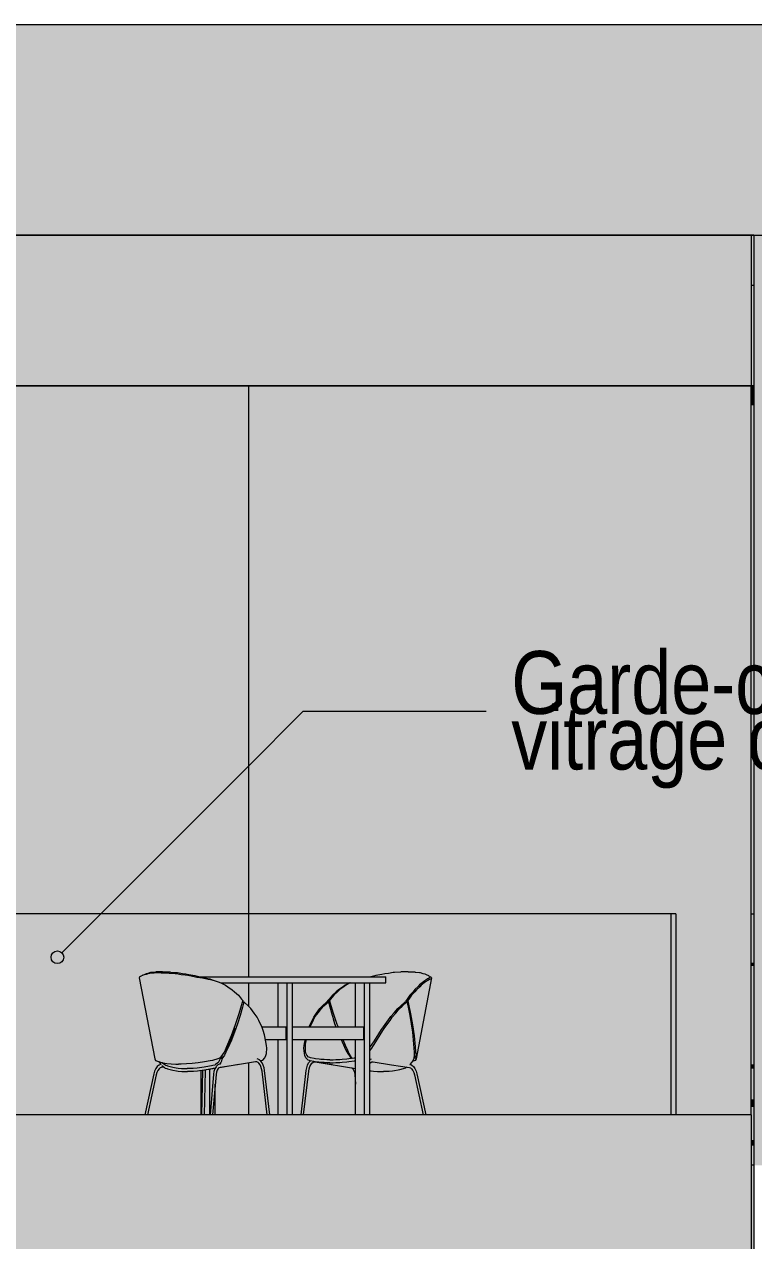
# Model space of a CAD drawing. Header units: centimetres. Extents: x -4381 to 5639, y -3920 to 4826.
# Drawn here: x 70.274 to 73.177, y 13.818 to 18.656 of the extents above; entities that cross this region are included whole.
import ezdxf
from ezdxf.xclip import XClip

# ---------------------------------------------------------------- set-up
doc = ezdxf.new("R2010")
doc.units = ezdxf.units.CM
doc.header["$MEASUREMENT"] = 0
doc.header["$XCLIPFRAME"] = 0
doc.set_wipeout_variables(frame=1)
doc.linetypes.add('Wipeout_Contour', pattern=[100, 0, -100])
for name, color, linetype, lineweight in [('00- Texts and Fills_Pen_No__7', 7, 'Continuous', 5), ('01- MOBILIER_Pen_No__1', 7, 'Continuous', 5), ('01- MOBILIER_Pen_No__101', 252, 'Continuous', 5), ('01- MOBILIER_Pen_No__18', 9, 'Continuous', 5), ('01- MOBILIER_Pen_No__2', 8, 'Continuous', 5), ('0_Pen_No__1', 7, 'Continuous', 5), ('Dalles_Pen_No__1', 7, 'Continuous', 5), ('Mur de clôture_Pen_No__7', 7, 'Continuous', 5), ('Structural - Bearing_Pen_No__1', 7, 'Continuous', 5), ('Structural - Bearing_Pen_No__18', 9, 'Continuous', 5)]:
    doc.layers.add(name, color=color, linetype=linetype, lineweight=lineweight)
for name, color, linetype in [('01- MOBILIER', 7, 'Continuous'), ('Dalles', 7, 'Continuous'), ('Drawing & Figure', 7, 'Continuous'), ('Mur de clôture', 7, 'Continuous'), ('Structural - Bearing', 7, 'Continuous')]:
    doc.layers.add(name, color=color, linetype=linetype)
for name, color, linetype, lineweight, true_color in [('01- MOBILIER_Pen_No__102', 7, 'Continuous', 5, 0xcccccc), ('01- MOBILIER_Pen_No__119', 7, 'Continuous', 5, 0xdecbcb), ('01- MOBILIER_Pen_No__186', 7, 'Continuous', 5, 0xe8e8e8), ('01- MOBILIER_Pen_No__62', 7, 'Continuous', 5, 0xaaaaaa), ('Dalles_Pen_No__112', 7, 'Continuous', 5, 0xd5aaaa), ('Dalles_Pen_No__61', 7, 'Continuous', 5, 0x6a6a6a), ('Mur de clôture_Pen_No__112', 7, 'Continuous', 5, 0xd5aaaa), ('Structural - Bearing_Pen_No__102', 7, 'Continuous', 5, 0xcccccc), ('Structural - Bearing_Pen_No__112', 7, 'Continuous', 5, 0xd5aaaa), ('Structural - Bearing_Pen_No__61', 7, 'Continuous', 5, 0x6a6a6a)]:
    doc.layers.add(name, color=color, linetype=linetype, lineweight=lineweight, true_color=true_color)
doc.styles.add('GENERATED_STYLE_2', font='')
doc.styles.get('GENERATED_STYLE_2').set_extended_font_data('Arial Narrow Occidental')

# ---------------------------------------------------------------- blocks, each defined once
blk = doc.blocks.new('Drawing_10_10', base_point=(-363.0919, 10.6179))
at = {"color": 254, "linetype": 'Wipeout_Contour', "lineweight": 0, "ltscale": 297.994288}
blk.add_wipeout([(73.1769, 14.1179), (73.1746, 14.1179), (73.1746, 13.8179), (73.1769, 13.8179)], dxfattribs=at).dxf.layer = 'Dalles'
at = {"color": 254, "linetype": 'Wipeout_Contour', "lineweight": 0, "ltscale": 1011.34748}
blk.add_wipeout([(55.8299, 17.0562), (63.414, 17.0562), (63.6669, 16.9762), (63.6669, 17.2179), (61.6669, 17.2179), (61.6669, 17.8179), (90.2669, 17.8179), (90.2669, 17.5562), (90.5136, 17.5562), (95.2031, 18.0562), (96.0934, 18.0562), (96.0934, 18.6562), (55.8299, 18.6562)], dxfattribs=at).dxf.layer = 'Mur de clôture'
at = {"layer": 'Dalles_Pen_No__112', "linetype": 'Continuous', "ltscale": 10}
blk.add_hatch(color=256, dxfattribs=at).paths.add_polyline_path([(73.1769, 14.1179), (73.1746, 14.1179), (73.1746, 13.8179), (73.1769, 13.8179)])
at = {"layer": 'Mur de clôture_Pen_No__112', "linetype": 'Continuous', "ltscale": 10}
blk.add_hatch(color=256, dxfattribs=at).paths.add_polyline_path([(55.8299, 17.0562), (63.414, 17.0562), (63.6669, 16.9762), (63.6669, 17.2179), (61.6669, 17.2179), (61.6669, 17.8179), (90.2669, 17.8179), (90.2669, 17.5562), (90.5136, 17.5562), (95.2031, 18.0562), (96.0934, 18.0562), (96.0934, 18.6562), (55.8299, 18.6562)])
at = {"layer": 'Mur de clôture_Pen_No__7', "linetype": 'Continuous', "ltscale": 10}
blk.add_line((55.8299, 18.6562), (96.0934, 18.6562), dxfattribs=at)
at = {"color": 254, "linetype": 'Wipeout_Contour', "lineweight": 0, "ltscale": 297.97463}
blk.add_wipeout([(73.1669, 13.8179), (73.1746, 13.8179), (73.1746, 14.1179), (73.1669, 14.1179)], dxfattribs=at).dxf.layer = 'Dalles'
at = {"color": 254, "linetype": 'Wipeout_Contour', "lineweight": 0, "ltscale": 443.599956}
blk.add_wipeout([(71.1669, 17.2179), (71.1669, 15.1179), (72.8669, 15.1179), (72.8669, 14.3179), (73.1669, 14.3179), (73.1669, 17.2179)], dxfattribs=at).dxf.layer = 'Structural - Bearing'
at = {"layer": 'Dalles_Pen_No__112', "linetype": 'Continuous', "ltscale": 10}
blk.add_hatch(color=256, dxfattribs=at).paths.add_polyline_path([(73.1669, 13.8179), (73.1746, 13.8179), (73.1746, 14.1179), (73.1669, 14.1179)])
at = {"layer": 'Structural - Bearing_Pen_No__112', "linetype": 'Continuous', "ltscale": 10}
blk.add_hatch(color=256, dxfattribs=at).paths.add_polyline_path([(71.1669, 17.2179), (71.1669, 15.1179), (72.8669, 15.1179), (72.8669, 14.3179), (73.1669, 14.3179), (73.1669, 17.2179)])
at = {"layer": '00- Texts and Fills_Pen_No__7', "linetype": 'Continuous', "ltscale": 10}
blk.add_line((71.3833, 15.9235), (72.112, 15.9235), dxfattribs=at)
at = {"color": 254, "linetype": 'Wipeout_Contour', "lineweight": 0, "ltscale": 298.716374}
blk.add_wipeout([(73.1669, 14.9202), (73.1669, 14.9189), (73.1769, 14.9189), (73.1769, 14.9202)], dxfattribs=at).dxf.layer = '01- MOBILIER'
at = {"color": 254, "linetype": 'Wipeout_Contour', "lineweight": 0, "ltscale": 298.394622}
blk.add_wipeout([(73.1669, 14.5054), (73.1769, 14.5054), (73.1769, 14.5179), (73.1669, 14.5179)], dxfattribs=at).dxf.layer = '01- MOBILIER'
at = {"color": 254, "linetype": 'Wipeout_Contour', "lineweight": 0, "ltscale": 298.272187}
blk.add_wipeout([(73.1669, 14.3542), (73.1669, 14.3526), (73.1769, 14.3526), (73.1769, 14.3542)], dxfattribs=at).dxf.layer = '01- MOBILIER'
at = {"color": 254, "linetype": 'Wipeout_Contour', "lineweight": 0, "ltscale": 278.548799}
blk.add_wipeout([(61.6669, 17.6179), (61.6669, 17.2179), (73.1669, 17.2179), (73.1669, 17.6179)], dxfattribs=at).dxf.layer = 'Dalles'
at = {"color": 254, "linetype": 'Wipeout_Contour', "lineweight": 0, "ltscale": 275.613456}
blk.add_wipeout([(61.6669, 14.3179), (61.6669, 14.1179), (73.1669, 14.1179), (73.1669, 14.3179)], dxfattribs=at).dxf.layer = 'Structural - Bearing'
at = {"color": 254, "linetype": 'Wipeout_Contour', "lineweight": 0, "ltscale": 297.353128}
blk.add_wipeout([(73.1669, 12.3679), (73.1769, 12.3679), (73.1769, 13.8179), (73.1669, 13.8179)], dxfattribs=at).dxf.layer = 'Structural - Bearing'
at = {"layer": '01- MOBILIER_Pen_No__101', "linetype": 'Continuous', "ltscale": 10}
blk.add_hatch(color=256, dxfattribs=at).paths.add_polyline_path([(73.1669, 14.3542), (73.1669, 14.3526), (73.1769, 14.3526), (73.1769, 14.3542)])
at = {"layer": '01- MOBILIER_Pen_No__18', "linetype": 'Continuous', "ltscale": 10}
blk.add_hatch(color=256, dxfattribs=at).paths.add_polyline_path([(73.1669, 14.5054), (73.1769, 14.5054), (73.1769, 14.5179), (73.1669, 14.5179)])
at = {"layer": '01- MOBILIER_Pen_No__186', "linetype": 'Continuous', "ltscale": 10}
blk.add_hatch(color=256, dxfattribs=at).paths.add_polyline_path([(73.1669, 14.9202), (73.1669, 14.9189), (73.1769, 14.9189), (73.1769, 14.9202)])
at = {"layer": 'Dalles_Pen_No__61', "linetype": 'Continuous', "ltscale": 10}
blk.add_hatch(color=256, dxfattribs=at).paths.add_polyline_path([(61.6669, 17.6179), (61.6669, 17.2179), (73.1669, 17.2179), (73.1669, 17.6179)])
at = {"layer": 'Structural - Bearing_Pen_No__102', "linetype": 'Continuous', "ltscale": 10}
blk.add_hatch(color=256, dxfattribs=at).paths.add_polyline_path([(73.1669, 12.3679), (73.1769, 12.3679), (73.1769, 13.8179), (73.1669, 13.8179)])
at = {"layer": 'Structural - Bearing_Pen_No__61', "linetype": 'Continuous', "ltscale": 10}
blk.add_hatch(color=256, dxfattribs=at).paths.add_polyline_path([(61.6669, 14.3179), (61.6669, 14.1179), (73.1669, 14.1179), (73.1669, 14.3179)])
at = {"color": 254, "linetype": 'Wipeout_Contour', "lineweight": 0, "ltscale": 298.714371}
blk.add_wipeout([(73.1669, 14.9189), (73.1669, 14.9152), (73.1769, 14.9152), (73.1769, 14.9189)], dxfattribs=at).dxf.layer = '01- MOBILIER'
at = {"color": 254, "linetype": 'Wipeout_Contour', "lineweight": 0, "ltscale": 298.365375}
blk.add_wipeout([(73.1769, 14.5054), (73.1669, 14.5054), (73.1669, 14.4429), (73.1769, 14.4429)], dxfattribs=at).dxf.layer = '01- MOBILIER'
at = {"color": 254, "linetype": 'Wipeout_Contour', "lineweight": 0, "ltscale": 298.29016}
blk.add_wipeout([(73.1669, 14.3776), (73.1669, 14.3759), (73.1769, 14.3759), (73.1769, 14.3776)], dxfattribs=at).dxf.layer = '01- MOBILIER'
at = {"color": 254, "linetype": 'Wipeout_Contour', "lineweight": 0, "ltscale": 298.164471}
blk.add_wipeout([(73.1669, 14.2179), (73.1669, 14.2079), (73.1769, 14.2079), (73.1769, 14.2179)], dxfattribs=at).dxf.layer = '01- MOBILIER'
at = {"color": 254, "linetype": 'Wipeout_Contour', "lineweight": 0, "ltscale": 300.87202}
blk.add_wipeout([(73.1669, 17.2179), (73.1769, 17.2179), (73.1769, 17.6179), (73.1669, 17.6179)], dxfattribs=at).dxf.layer = 'Dalles'
at = {"color": 254, "linetype": 'Wipeout_Contour', "lineweight": 0, "ltscale": 830.991259}
blk.add_wipeout([(63.9669, 15.1179), (65.1669, 15.1179), (65.1669, 17.1179), (66.1669, 17.1179), (66.1669, 15.1179), (67.1669, 15.1179), (67.1669, 17.1179), (70.1669, 17.1179), (70.1669, 15.1179), (71.1669, 15.1179), (71.1669, 17.2179), (63.9669, 17.2179)], dxfattribs=at).dxf.layer = 'Structural - Bearing'
at = {"layer": '01- MOBILIER_Pen_No__101', "linetype": 'Continuous', "ltscale": 10}
blk.add_hatch(color=256, dxfattribs=at).paths.add_polyline_path([(73.1669, 14.2179), (73.1669, 14.2079), (73.1769, 14.2079), (73.1769, 14.2179)])
at = {"layer": '01- MOBILIER_Pen_No__18', "linetype": 'Continuous', "ltscale": 10}
blk.add_hatch(color=256, dxfattribs=at).paths.add_polyline_path([(73.1769, 14.5054), (73.1669, 14.5054), (73.1669, 14.4429), (73.1769, 14.4429)])
at = {"layer": '01- MOBILIER_Pen_No__186', "linetype": 'Continuous', "ltscale": 10}
for points in [[(73.1669, 14.9189), (73.1669, 14.9152), (73.1769, 14.9152), (73.1769, 14.9189)], [(73.1669, 14.3776), (73.1669, 14.3759), (73.1769, 14.3759), (73.1769, 14.3776)]]:
    blk.add_hatch(color=256, dxfattribs=at).paths.add_polyline_path(points)
at = {"layer": 'Dalles_Pen_No__61', "linetype": 'Continuous', "ltscale": 10}
blk.add_hatch(color=256, dxfattribs=at).paths.add_polyline_path([(73.1669, 17.2179), (73.1769, 17.2179), (73.1769, 17.6179), (73.1669, 17.6179)])
at = {"layer": 'Structural - Bearing_Pen_No__112', "linetype": 'Continuous', "ltscale": 10}
blk.add_hatch(color=256, dxfattribs=at).paths.add_polyline_path([(63.9669, 15.1179), (65.1669, 15.1179), (65.1669, 17.1179), (66.1669, 17.1179), (66.1669, 15.1179), (67.1669, 15.1179), (67.1669, 17.1179), (70.1669, 17.1179), (70.1669, 15.1179), (71.1669, 15.1179), (71.1669, 17.2179), (63.9669, 17.2179)])
at = {"color": 254, "linetype": 'Wipeout_Contour', "lineweight": 0, "ltscale": 298.711948}
blk.add_wipeout([(73.1669, 14.9152), (73.1669, 14.9128), (73.1769, 14.9128), (73.1769, 14.9152)], dxfattribs=at).dxf.layer = '01- MOBILIER'
at = {"color": 254, "linetype": 'Wipeout_Contour', "lineweight": 0, "ltscale": 298.287743}
blk.add_wipeout([(73.1669, 14.3759), (73.1669, 14.3713), (73.1769, 14.3713), (73.1769, 14.3759)], dxfattribs=at).dxf.layer = '01- MOBILIER'
at = {"color": 254, "linetype": 'Wipeout_Contour', "lineweight": 0, "ltscale": 298.157874}
blk.add_wipeout([(73.1669, 14.2079), (73.1669, 14.2006), (73.1769, 14.2006), (73.1769, 14.2079)], dxfattribs=at).dxf.layer = '01- MOBILIER'
at = {"color": 254, "linetype": 'Wipeout_Contour', "lineweight": 0, "ltscale": 278.852587}
blk.add_wipeout([(61.6669, 17.8179), (61.6669, 17.6179), (73.1669, 17.6179), (73.1669, 17.8179)], dxfattribs=at).dxf.layer = 'Structural - Bearing'
at = {"color": 254, "linetype": 'Wipeout_Contour', "lineweight": 0, "ltscale": 300.676448}
blk.add_wipeout([(73.1669, 17.2179), (73.1669, 17.1929), (73.1769, 17.1929), (73.1769, 17.2179)], dxfattribs=at).dxf.layer = 'Structural - Bearing'
at = {"color": 254, "linetype": 'Wipeout_Contour', "lineweight": 0, "ltscale": 275.99549}
blk.add_wipeout([(61.9469, 14.3179), (72.8669, 14.3179), (72.8669, 15.1179), (61.9469, 15.1179)], dxfattribs=at).dxf.layer = 'Structural - Bearing'
at = {"layer": '01- MOBILIER_Pen_No__119', "linetype": 'Continuous', "ltscale": 10}
blk.add_hatch(color=256, dxfattribs=at).paths.add_polyline_path([(73.1669, 14.9152), (73.1669, 14.9128), (73.1769, 14.9128), (73.1769, 14.9152)])
at = {"layer": '01- MOBILIER_Pen_No__186', "linetype": 'Continuous', "ltscale": 10}
blk.add_hatch(color=256, dxfattribs=at).paths.add_polyline_path([(73.1669, 14.3759), (73.1669, 14.3713), (73.1769, 14.3713), (73.1769, 14.3759)])
at = {"layer": '01- MOBILIER_Pen_No__2', "linetype": 'Continuous', "ltscale": 10}
blk.add_hatch(color=256, dxfattribs=at).paths.add_polyline_path([(73.1669, 14.2079), (73.1669, 14.2006), (73.1769, 14.2006), (73.1769, 14.2079)])
at = {"layer": 'Structural - Bearing_Pen_No__102', "linetype": 'Continuous', "ltscale": 10}
blk.add_hatch(color=256, dxfattribs=at).paths.add_polyline_path([(61.9469, 14.3179), (72.8669, 14.3179), (72.8669, 15.1179), (61.9469, 15.1179)])
at = {"layer": 'Structural - Bearing_Pen_No__18', "linetype": 'Continuous', "ltscale": 10}
blk.add_hatch(color=256, dxfattribs=at).paths.add_polyline_path([(73.1669, 17.2179), (73.1669, 17.1929), (73.1769, 17.1929), (73.1769, 17.2179)])
at = {"layer": 'Structural - Bearing_Pen_No__61', "linetype": 'Continuous', "ltscale": 10}
blk.add_hatch(color=256, dxfattribs=at).paths.add_polyline_path([(61.6669, 17.8179), (61.6669, 17.6179), (73.1669, 17.6179), (73.1669, 17.8179)])
at = {"layer": '00- Texts and Fills_Pen_No__7', "linetype": 'Continuous', "ltscale": 10}
blk.add_line((70.4229, 14.9631), (71.3833, 15.9235), dxfattribs=at)
blk.add_circle((70.4052, 14.9454), 0.025, dxfattribs=at)
at = {"layer": '01- MOBILIER_Pen_No__1', "linetype": 'Continuous', "ltscale": 10}
for p, q in [((70.7326, 14.8665), (70.7309, 14.8631)), ((70.7309, 14.8631), (70.7925, 14.5412)), ((70.7359, 14.8692), (70.7326, 14.8665)), ((70.7454, 14.8734), (70.7359, 14.8692)), ((70.7529, 14.8772), (70.7436, 14.873)), ((70.7507, 14.8757), (70.7454, 14.8734)), ((70.758, 14.8773), (70.7507, 14.8757)), ((70.7581, 14.8796), (70.7529, 14.8772)), ((70.7693, 14.8802), (70.758, 14.8773)), ((70.7652, 14.8813), (70.7581, 14.8796)), ((70.7762, 14.8842), (70.7652, 14.8813)), ((70.7727, 14.8804), (70.7693, 14.8802)), ((70.7893, 14.8825), (70.7727, 14.8804)), ((70.7795, 14.8845), (70.7762, 14.8842)), ((70.7958, 14.8865), (70.7795, 14.8845)), ((70.7917, 14.8828), (70.7893, 14.8825)), ((70.8078, 14.8832), (70.7917, 14.8828)), ((70.7981, 14.8869), (70.7958, 14.8865)), ((70.8139, 14.8872), (70.7981, 14.8869)), ((70.8178, 14.8838), (70.8078, 14.8832)), ((70.8237, 14.8879), (70.8139, 14.8872)), ((70.8178, 14.8838), (70.828, 14.8832)), ((70.8237, 14.8879), (70.8337, 14.8872)), ((70.828, 14.8832), (70.8469, 14.8828)), ((70.8337, 14.8872), (70.8522, 14.8869)), ((70.8469, 14.8828), (70.8499, 14.8825)), ((70.8499, 14.8825), (70.8734, 14.8804)), ((70.8522, 14.8869), (70.8551, 14.8865)), ((70.8551, 14.8865), (70.8781, 14.8845)), ((70.8734, 14.8804), (70.8789, 14.8802)), ((70.8781, 14.8845), (70.8835, 14.8842)), ((70.8789, 14.8802), (70.8984, 14.8773)), ((70.8835, 14.8842), (70.9026, 14.8813)), ((70.8984, 14.8773), (70.9132, 14.8757)), ((70.9026, 14.8813), (70.9171, 14.8796)), ((70.9132, 14.8757), (70.9246, 14.8734)), ((70.9171, 14.8796), (70.9283, 14.8772)), ((70.9246, 14.8734), (70.9492, 14.8692)), ((70.9283, 14.8772), (70.9524, 14.873)), ((70.9493, 14.8693), (70.9598, 14.8665)), ((70.9525, 14.8731), (70.962, 14.8701)), ((70.9598, 14.8665), (70.9822, 14.8631)), ((70.962, 14.8701), (70.9821, 14.8661)), ((70.9732, 14.8679), (71.0019, 14.8679)), ((70.9821, 14.8661), (70.9823, 14.8661)), ((70.9822, 14.8631), (70.9823, 14.8631)), ((70.9823, 14.8661), (71.0032, 14.8606)), ((70.9823, 14.8631), (71.0054, 14.8585)), ((71.0019, 14.8679), (71.061, 14.8679)), ((71.0032, 14.8606), (71.0115, 14.8588)), ((71.0054, 14.8585), (71.0147, 14.8571)), ((71.0115, 14.8588), (71.0251, 14.8544)), ((71.0147, 14.8571), (71.0286, 14.8528)), ((71.0251, 14.8544), (71.0418, 14.8491)), ((71.061, 14.8679), (71.1312, 14.8679)), ((71.1312, 14.8679), (71.2092, 14.8679)), ((71.2092, 14.8679), (71.2918, 14.8679)), ((71.2918, 14.8679), (71.3753, 14.8679)), ((71.3753, 14.8679), (71.4561, 14.8679)), ((71.4561, 14.8679), (71.5306, 14.8679)), ((71.5306, 14.8679), (71.5956, 14.8679)), ((71.5956, 14.8679), (71.6482, 14.8679)), ((71.6482, 14.8679), (71.6862, 14.8679)), ((71.6635, 14.8701), (71.6523, 14.8679)), ((71.673, 14.8731), (71.6635, 14.8701)), ((71.6972, 14.8772), (71.6731, 14.873)), ((71.6862, 14.8679), (71.7078, 14.8679)), ((71.7084, 14.8796), (71.6972, 14.8772)), ((71.7078, 14.8679), (71.7122, 14.8679)), ((71.7229, 14.8813), (71.7084, 14.8796)), ((71.7122, 14.8429), (71.7122, 14.8679)), ((71.742, 14.8842), (71.7229, 14.8813)), ((71.7474, 14.8845), (71.742, 14.8842)), ((71.7704, 14.8865), (71.7474, 14.8845)), ((71.7733, 14.8869), (71.7704, 14.8865)), ((71.7918, 14.8872), (71.7733, 14.8869)), ((71.8018, 14.8879), (71.7918, 14.8872)), ((71.8018, 14.8879), (71.8116, 14.8872)), ((71.8116, 14.8872), (71.8274, 14.8869)), ((71.8274, 14.8869), (71.8297, 14.8865)), ((71.8297, 14.8865), (71.846, 14.8845)), ((71.8946, 14.8631), (71.833, 14.5412)), ((71.846, 14.8845), (71.8493, 14.8842)), ((71.8493, 14.8842), (71.8603, 14.8813)), ((71.8603, 14.8813), (71.8674, 14.8796)), ((71.8721, 14.8544), (71.8633, 14.8491)), ((71.8674, 14.8796), (71.8726, 14.8772)), ((71.8781, 14.8588), (71.8721, 14.8544)), ((71.8726, 14.8772), (71.8818, 14.8731)), ((71.8819, 14.8606), (71.8781, 14.8588)), ((71.8862, 14.8571), (71.88, 14.8528)), ((71.8818, 14.8731), (71.8847, 14.8701)), ((71.8861, 14.8661), (71.8819, 14.8606)), ((71.8847, 14.8701), (71.8861, 14.8661)), ((71.8903, 14.8585), (71.8862, 14.8571)), ((71.8895, 14.8693), (71.893, 14.8665)), ((71.8946, 14.8631), (71.8903, 14.8585)), ((71.893, 14.8665), (71.8946, 14.8631)), ((71.0286, 14.8528), (71.0456, 14.8477)), ((71.0418, 14.8491), (71.0456, 14.8477)), ((71.0456, 14.8477), (71.056, 14.8429)), ((71.0559, 14.8429), (71.061, 14.8429)), ((71.056, 14.8429), (71.0746, 14.834)), ((71.061, 14.8429), (71.1312, 14.8429)), ((71.0746, 14.834), (71.0833, 14.8282)), ((71.0833, 14.8282), (71.1012, 14.8161)), ((71.1012, 14.8161), (71.1108, 14.8076)), ((71.1108, 14.8076), (71.1255, 14.7939)), ((71.1312, 14.8429), (71.2092, 14.8429)), ((71.2092, 14.8429), (71.2918, 14.8429)), ((71.2845, 14.6679), (71.2845, 14.8429)), ((71.2918, 14.8429), (71.3753, 14.8429)), ((71.3198, 14.3179), (71.3198, 14.8429)), ((71.341, 14.3179), (71.341, 14.8429)), ((71.3753, 14.8429), (71.4561, 14.8429)), ((71.4561, 14.8429), (71.5306, 14.8429)), ((71.5147, 14.8076), (71.5, 14.7939)), ((71.5199, 14.8082), (71.5055, 14.7944)), ((71.5243, 14.8161), (71.5147, 14.8076)), ((71.5293, 14.8168), (71.5199, 14.8082)), ((71.5422, 14.8282), (71.5243, 14.8161)), ((71.5468, 14.8292), (71.5293, 14.8168)), ((71.5306, 14.8429), (71.5956, 14.8429)), ((71.5509, 14.834), (71.5422, 14.8282)), ((71.5554, 14.8351), (71.5468, 14.8292)), ((71.5695, 14.8429), (71.5509, 14.834)), ((71.5711, 14.8429), (71.5554, 14.8351)), ((71.592, 14.6679), (71.592, 14.8429)), ((71.5956, 14.8429), (71.6482, 14.8429)), ((71.6274, 14.3179), (71.6274, 14.8429)), ((71.6482, 14.8429), (71.6862, 14.8429)), ((71.6486, 14.3179), (71.6486, 14.8429)), ((71.6862, 14.8429), (71.7078, 14.8429)), ((71.7078, 14.8429), (71.7122, 14.8429)), ((71.8208, 14.8082), (71.8086, 14.7944)), ((71.8277, 14.8076), (71.8153, 14.7939)), ((71.8278, 14.8168), (71.8208, 14.8082)), ((71.8349, 14.8161), (71.8277, 14.8076)), ((71.8407, 14.8292), (71.8278, 14.8168)), ((71.848, 14.8282), (71.8349, 14.8161)), ((71.8462, 14.8351), (71.8407, 14.8292)), ((71.8577, 14.8441), (71.8462, 14.8351)), ((71.8537, 14.834), (71.848, 14.8282)), ((71.8654, 14.8429), (71.8537, 14.834)), ((71.8633, 14.8491), (71.8577, 14.8441)), ((71.871, 14.8477), (71.8654, 14.8429)), ((71.88, 14.8528), (71.871, 14.8477)), ((71.1255, 14.7939), (71.1386, 14.7786)), ((71.1411, 14.7654), (71.1275, 14.7204)), ((71.1386, 14.7786), (71.1432, 14.773)), ((71.1432, 14.773), (71.1411, 14.7654)), ((71.142, 14.7684), (71.1448, 14.7657)), ((71.142, 14.7684), (71.1476, 14.7684)), ((71.1476, 14.7684), (71.1424, 14.7472)), ((71.1657, 14.7511), (71.1476, 14.7684)), ((71.4598, 14.7511), (71.4779, 14.7684)), ((71.466, 14.7516), (71.4841, 14.7684)), ((71.4841, 14.7684), (71.4779, 14.7684)), ((71.4869, 14.7786), (71.4823, 14.773)), ((71.4823, 14.773), (71.485, 14.7733)), ((71.4835, 14.7684), (71.4823, 14.773)), ((71.485, 14.7697), (71.4836, 14.7684)), ((71.4841, 14.7684), (71.4893, 14.7477)), ((71.488, 14.7699), (71.4845, 14.7667)), ((71.485, 14.7733), (71.4883, 14.7735)), ((71.5, 14.7939), (71.4869, 14.7786)), ((71.4926, 14.7789), (71.4883, 14.7735)), ((71.4883, 14.7735), (71.4902, 14.7665)), ((71.4902, 14.7665), (71.5035, 14.7226)), ((71.5055, 14.7944), (71.4926, 14.7789)), ((71.7717, 14.7516), (71.79, 14.7684)), ((71.7778, 14.7511), (71.7961, 14.7684)), ((71.79, 14.7684), (71.7961, 14.7684)), ((71.7976, 14.7789), (71.7935, 14.7735)), ((71.7935, 14.7735), (71.7969, 14.7733)), ((71.7946, 14.7689), (71.7935, 14.7735)), ((71.7958, 14.7699), (71.7941, 14.7684)), ((71.7961, 14.7684), (71.8011, 14.7472)), ((71.7989, 14.7697), (71.7964, 14.7674)), ((71.7969, 14.7733), (71.7997, 14.773)), ((71.8086, 14.7944), (71.7976, 14.7789)), ((71.8041, 14.7786), (71.7997, 14.773)), ((71.7997, 14.773), (71.8016, 14.7654)), ((71.8016, 14.7654), (71.811, 14.7204)), ((71.8153, 14.7939), (71.8041, 14.7786)), ((71.1275, 14.7204), (71.1125, 14.6759)), ((71.133, 14.7136), (71.1224, 14.6803)), ((71.1424, 14.7472), (71.133, 14.7136)), ((71.1757, 14.7412), (71.1657, 14.7511)), ((71.1891, 14.723), (71.1757, 14.7412)), ((71.2001, 14.7073), (71.1891, 14.723)), ((71.4252, 14.6964), (71.4316, 14.7091)), ((71.4254, 14.7073), (71.4364, 14.723)), ((71.4316, 14.7091), (71.4426, 14.7243)), ((71.4364, 14.723), (71.4498, 14.7412)), ((71.4426, 14.7243), (71.456, 14.742)), ((71.4498, 14.7412), (71.4598, 14.7511)), ((71.456, 14.742), (71.466, 14.7516)), ((71.4893, 14.7477), (71.4987, 14.715)), ((71.4979, 14.7151), (71.498, 14.7148)), ((71.4987, 14.715), (71.5056, 14.6937)), ((71.5035, 14.7226), (71.5181, 14.6793)), ((71.7236, 14.6964), (71.7321, 14.7091)), ((71.7321, 14.7091), (71.7458, 14.7243)), ((71.7381, 14.7073), (71.7518, 14.723)), ((71.7458, 14.7243), (71.7608, 14.742)), ((71.7518, 14.723), (71.7669, 14.7412)), ((71.7608, 14.742), (71.7717, 14.7516)), ((71.7669, 14.7412), (71.7778, 14.7511)), ((71.8011, 14.7472), (71.8079, 14.7136)), ((71.8079, 14.7136), (71.8136, 14.6803)), ((71.811, 14.7204), (71.8189, 14.6759)), ((71.1125, 14.6759), (71.0963, 14.6322)), ((71.1095, 14.6538), (71.1134, 14.6648)), ((71.1224, 14.6803), (71.1106, 14.6473)), ((71.2065, 14.6943), (71.2001, 14.7073)), ((71.2197, 14.6655), (71.2065, 14.6943)), ((71.2186, 14.6679), (71.3128, 14.6679)), ((71.2245, 14.6543), (71.2197, 14.6655)), ((71.3128, 14.6679), (71.3159, 14.6679)), ((71.3159, 14.6179), (71.3159, 14.6679)), ((71.341, 14.6679), (71.6234, 14.6679)), ((71.4069, 14.6679), (71.419, 14.6943)), ((71.4116, 14.6679), (71.4119, 14.6685)), ((71.4119, 14.6685), (71.4252, 14.6964)), ((71.419, 14.6943), (71.4254, 14.7073)), ((71.5027, 14.7007), (71.5089, 14.6822)), ((71.5089, 14.6822), (71.5141, 14.6679)), ((71.5181, 14.6793), (71.5224, 14.6679)), ((71.6234, 14.6679), (71.6234, 14.6179)), ((71.6948, 14.6576), (71.7033, 14.6685)), ((71.7006, 14.6543), (71.7091, 14.6655)), ((71.7033, 14.6685), (71.7236, 14.6964)), ((71.7091, 14.6655), (71.7295, 14.6943)), ((71.7295, 14.6943), (71.7381, 14.7073)), ((71.8136, 14.6803), (71.8182, 14.6473)), ((71.8189, 14.6759), (71.8251, 14.6322)), ((71.0963, 14.6322), (71.079, 14.5896)), ((71.0977, 14.615), (71.0837, 14.5833)), ((71.0879, 14.5994), (71.0989, 14.6265)), ((71.1106, 14.6473), (71.0977, 14.615)), ((71.0989, 14.6265), (71.1095, 14.6538)), ((71.229, 14.6368), (71.2245, 14.6543)), ((71.2353, 14.6085), (71.229, 14.6368)), ((71.2332, 14.6179), (71.3128, 14.6179)), ((71.2845, 14.3179), (71.2845, 14.6179)), ((71.3128, 14.6179), (71.3159, 14.6179)), ((71.341, 14.6179), (71.6234, 14.6179)), ((71.3902, 14.6085), (71.3923, 14.6179)), ((71.3934, 14.5997), (71.3961, 14.6131)), ((71.3961, 14.6131), (71.3972, 14.6179)), ((71.5342, 14.6179), (71.5477, 14.5878)), ((71.5416, 14.6179), (71.5508, 14.5953)), ((71.592, 14.3179), (71.592, 14.6179)), ((71.6576, 14.5997), (71.667, 14.6131)), ((71.667, 14.6131), (71.6847, 14.6406)), ((71.6724, 14.6085), (71.6904, 14.6368)), ((71.6847, 14.6406), (71.6948, 14.6576)), ((71.6904, 14.6368), (71.7006, 14.6543)), ((71.8182, 14.6473), (71.8216, 14.615)), ((71.8216, 14.615), (71.824, 14.5833)), ((71.8251, 14.6322), (71.8296, 14.5896)), ((71.0695, 14.5683), (71.0629, 14.5583)), ((71.0698, 14.569), (71.0695, 14.5683)), ((71.079, 14.5896), (71.0698, 14.569)), ((71.0762, 14.5679), (71.0704, 14.5558)), ((71.0746, 14.5692), (71.0762, 14.5727)), ((71.0837, 14.5833), (71.0761, 14.5679)), ((71.0762, 14.5727), (71.0879, 14.5994)), ((71.2379, 14.5948), (71.2353, 14.6085)), ((71.2372, 14.5621), (71.2387, 14.5838)), ((71.2387, 14.5838), (71.2379, 14.5948)), ((71.3868, 14.5838), (71.3876, 14.5948)), ((71.3883, 14.5621), (71.3868, 14.5838)), ((71.3876, 14.5948), (71.3902, 14.6085)), ((71.3924, 14.59), (71.3934, 14.5997)), ((71.393, 14.5707), (71.3924, 14.59)), ((71.3947, 14.5637), (71.393, 14.5707)), ((71.3976, 14.5561), (71.3947, 14.5637)), ((71.5477, 14.5878), (71.5552, 14.5728)), ((71.5508, 14.5953), (71.5597, 14.5752)), ((71.5552, 14.5728), (71.5607, 14.562)), ((71.5597, 14.5752), (71.559, 14.5742)), ((71.5597, 14.5752), (71.5653, 14.5624)), ((71.6486, 14.586), (71.652, 14.59)), ((71.6486, 14.5732), (71.657, 14.5838)), ((71.652, 14.59), (71.6576, 14.5997)), ((71.657, 14.5838), (71.6629, 14.5948)), ((71.6629, 14.5948), (71.6724, 14.6085)), ((71.824, 14.5833), (71.8247, 14.5679)), ((71.8247, 14.5679), (71.8253, 14.5558)), ((71.831, 14.569), (71.8283, 14.5714)), ((71.8283, 14.5714), (71.8283, 14.5714)), ((71.831, 14.569), (71.8287, 14.5639)), ((71.8296, 14.5896), (71.831, 14.569)), ((71.831, 14.569), (71.831, 14.569)), ((71.831, 14.569), (71.8311, 14.5683)), ((71.8311, 14.5683), (71.8328, 14.5583)), ((70.7925, 14.5412), (70.796, 14.5352)), ((70.796, 14.5352), (70.8002, 14.5334)), ((70.8002, 14.5333), (70.8113, 14.5292)), ((70.8095, 14.516), (70.8029, 14.5105)), ((70.8084, 14.5302), (70.8114, 14.5269)), ((70.8095, 14.516), (70.8118, 14.5172)), ((70.8113, 14.5292), (70.8254, 14.5255)), ((70.8114, 14.5269), (70.8175, 14.5193)), ((70.8179, 14.5194), (70.8118, 14.5172)), ((70.8229, 14.5261), (70.8233, 14.5256)), ((70.8233, 14.5256), (70.824, 14.5252)), ((70.824, 14.5252), (70.8328, 14.5181)), ((70.8254, 14.5255), (70.8411, 14.5227)), ((70.8328, 14.5181), (70.8351, 14.5159)), ((70.8351, 14.5159), (70.8406, 14.5142)), ((70.8411, 14.5227), (70.8585, 14.5208)), ((70.8585, 14.5208), (70.8773, 14.5199)), ((70.8773, 14.5199), (70.8875, 14.5199)), ((70.8976, 14.5199), (70.8875, 14.5199)), ((70.9191, 14.5208), (70.8976, 14.5199)), ((70.9419, 14.5227), (70.9191, 14.5208)), ((70.9657, 14.5255), (70.9419, 14.5227)), ((70.9905, 14.5292), (70.9657, 14.5255)), ((71.0135, 14.5333), (70.9905, 14.5292)), ((71.0232, 14.5352), (71.0136, 14.5333)), ((71.044, 14.5412), (71.0232, 14.5352)), ((71.0313, 14.5159), (71.0234, 14.5142)), ((71.0346, 14.5181), (71.0313, 14.5159)), ((71.044, 14.5252), (71.0346, 14.5181)), ((71.0445, 14.5172), (71.0384, 14.5116)), ((71.0523, 14.5443), (71.044, 14.5412)), ((71.0446, 14.5256), (71.044, 14.5252)), ((71.0503, 14.5194), (71.0445, 14.5172)), ((71.0508, 14.5361), (71.0446, 14.5256)), ((71.1268, 14.5185), (71.05, 14.5057)), ((71.0552, 14.5269), (71.0505, 14.5192)), ((71.0538, 14.5433), (71.0507, 14.5437)), ((71.0533, 14.5409), (71.0508, 14.5361)), ((71.0629, 14.5583), (71.0523, 14.5443)), ((71.1225, 14.5178), (71.0532, 14.5069)), ((71.0549, 14.5478), (71.0533, 14.5409)), ((71.058, 14.5323), (71.0552, 14.5269)), ((71.0555, 14.5485), (71.0603, 14.5413)), ((71.0579, 14.5517), (71.0606, 14.5492)), ((71.0603, 14.5413), (71.058, 14.5323)), ((71.0581, 14.5519), (71.0641, 14.5463)), ((71.0704, 14.5558), (71.0603, 14.5413)), ((71.0641, 14.5463), (71.0644, 14.5469)), ((71.1944, 14.5291), (71.1225, 14.5178)), ((71.1996, 14.5289), (71.1944, 14.5291)), ((71.2046, 14.5267), (71.1996, 14.5289)), ((71.2064, 14.5389), (71.1998, 14.5418)), ((71.2074, 14.5236), (71.203, 14.5274)), ((71.2087, 14.5376), (71.2064, 14.5389)), ((71.2118, 14.5176), (71.2074, 14.5236)), ((71.2147, 14.5324), (71.2087, 14.5376)), ((71.2155, 14.5102), (71.2118, 14.5176)), ((71.2137, 14.5334), (71.2142, 14.5335)), ((71.2142, 14.5335), (71.2172, 14.5343)), ((71.2202, 14.5251), (71.2147, 14.5324)), ((71.2172, 14.5344), (71.2224, 14.5357)), ((71.2247, 14.516), (71.2202, 14.5251)), ((71.2224, 14.5357), (71.2314, 14.5457)), ((71.228, 14.5056), (71.2247, 14.516)), ((71.2314, 14.5457), (71.2349, 14.5541)), ((71.2349, 14.5541), (71.2372, 14.5621)), ((71.3906, 14.5541), (71.3883, 14.5621)), ((71.3941, 14.5457), (71.3906, 14.5541)), ((71.4031, 14.5357), (71.3941, 14.5457)), ((71.3975, 14.5056), (71.4008, 14.516)), ((71.4052, 14.5473), (71.3976, 14.5561)), ((71.4008, 14.516), (71.4053, 14.5251)), ((71.4083, 14.5344), (71.4031, 14.5357)), ((71.4095, 14.5462), (71.4052, 14.5473)), ((71.4053, 14.5251), (71.4108, 14.5324)), ((71.4114, 14.5335), (71.4083, 14.5343)), ((71.4126, 14.5453), (71.4095, 14.5461)), ((71.41, 14.5102), (71.4137, 14.5176)), ((71.4108, 14.5324), (71.4119, 14.5334)), ((71.4262, 14.5307), (71.4114, 14.5335)), ((71.4273, 14.5425), (71.4126, 14.5453)), ((71.4137, 14.5176), (71.4181, 14.5236)), ((71.4181, 14.5236), (71.4231, 14.5279)), ((71.4231, 14.5279), (71.4259, 14.5289)), ((71.4259, 14.5289), (71.4311, 14.5291)), ((71.4316, 14.5296), (71.4262, 14.5307)), ((71.4327, 14.5415), (71.4273, 14.5425)), ((71.4311, 14.5291), (71.4987, 14.5185)), ((71.4458, 14.528), (71.4316, 14.5296)), ((71.4316, 14.5296), (71.592, 14.503)), ((71.4467, 14.5399), (71.4327, 14.5415)), ((71.4536, 14.5271), (71.4458, 14.528)), ((71.4544, 14.539), (71.4467, 14.5399)), ((71.467, 14.5264), (71.4536, 14.5271)), ((71.4677, 14.5383), (71.4544, 14.539)), ((71.4773, 14.5258), (71.467, 14.5264)), ((71.4779, 14.5377), (71.4677, 14.5383)), ((71.4895, 14.5259), (71.4773, 14.5258)), ((71.4901, 14.5377), (71.4779, 14.5377)), ((71.4895, 14.5259), (71.5025, 14.5258)), ((71.4901, 14.5377), (71.503, 14.5377)), ((71.5025, 14.5258), (71.5135, 14.5264)), ((71.503, 14.5377), (71.5138, 14.5383)), ((71.5135, 14.5264), (71.5294, 14.5271)), ((71.5138, 14.5383), (71.5296, 14.539)), ((71.5294, 14.5271), (71.5387, 14.528)), ((71.5296, 14.539), (71.5389, 14.5399)), ((71.5387, 14.528), (71.5578, 14.5296)), ((71.5389, 14.5399), (71.5578, 14.5415)), ((71.5578, 14.5415), (71.5651, 14.5425)), ((71.5578, 14.5296), (71.5651, 14.5307)), ((71.5607, 14.562), (71.5703, 14.549)), ((71.5651, 14.5425), (71.5877, 14.5453)), ((71.5651, 14.5307), (71.5878, 14.5335)), ((71.5653, 14.5624), (71.5743, 14.5468)), ((71.5741, 14.5468), (71.5676, 14.5555)), ((71.5692, 14.5531), (71.568, 14.5521)), ((71.5703, 14.549), (71.5717, 14.5433)), ((71.5706, 14.5478), (71.5732, 14.5443)), ((71.5741, 14.5468), (71.5732, 14.5443)), ((71.5732, 14.5443), (71.5748, 14.5437)), ((71.5743, 14.5468), (71.5741, 14.5468)), ((71.5743, 14.5468), (71.5807, 14.5444)), ((71.5877, 14.5453), (71.592, 14.546)), ((71.5878, 14.5335), (71.592, 14.5342)), ((71.6486, 14.5386), (71.6489, 14.5389)), ((71.6486, 14.5226), (71.6499, 14.5247)), ((71.6489, 14.5389), (71.6552, 14.5418)), ((71.6493, 14.5238), (71.6523, 14.5267)), ((71.6523, 14.5267), (71.657, 14.5289)), ((71.657, 14.5289), (71.6622, 14.5291)), ((71.6622, 14.5291), (71.7356, 14.5178)), ((71.7356, 14.5178), (71.8064, 14.5069)), ((71.8141, 14.5269), (71.808, 14.5192)), ((71.808, 14.5193), (71.8137, 14.5172)), ((71.816, 14.516), (71.8137, 14.5172)), ((71.819, 14.5323), (71.8141, 14.5269)), ((71.816, 14.516), (71.8226, 14.5105)), ((71.8253, 14.5333), (71.8171, 14.5302)), ((71.8243, 14.5413), (71.819, 14.5323)), ((71.8253, 14.5558), (71.8243, 14.5413)), ((71.8309, 14.5524), (71.8243, 14.5463)), ((71.8243, 14.5463), (71.8243, 14.5469)), ((71.8247, 14.5466), (71.8322, 14.5443)), ((71.8295, 14.5352), (71.8252, 14.5333)), ((71.833, 14.5412), (71.8295, 14.5352)), ((71.8328, 14.5583), (71.8322, 14.5443)), ((71.8322, 14.5443), (71.833, 14.5412)), ((70.7889, 14.4812), (70.7532, 14.3179)), ((70.7986, 14.4772), (70.7638, 14.3179)), ((70.7922, 14.4925), (70.7889, 14.4812)), ((70.797, 14.5025), (70.7922, 14.4925)), ((70.8029, 14.5105), (70.797, 14.5025)), ((70.8015, 14.4869), (70.7986, 14.4772)), ((70.8054, 14.4951), (70.8015, 14.4869)), ((70.8102, 14.5016), (70.8054, 14.4951)), ((70.8157, 14.5061), (70.8102, 14.5016)), ((70.8191, 14.5069), (70.8148, 14.5054)), ((70.8292, 14.5085), (70.8191, 14.5069)), ((70.8215, 14.5146), (70.8315, 14.5067)), ((70.8315, 14.5067), (70.8341, 14.5042)), ((70.8341, 14.5042), (70.8404, 14.5024)), ((70.8404, 14.5023), (70.8436, 14.5012)), ((70.8406, 14.5141), (70.8437, 14.513)), ((70.8436, 14.5012), (70.8588, 14.4971)), ((70.8437, 14.513), (70.8588, 14.5089)), ((70.8588, 14.5089), (70.8642, 14.5076)), ((70.8588, 14.4971), (70.8643, 14.4958)), ((70.8642, 14.5076), (70.8785, 14.5052)), ((70.8643, 14.4958), (70.8787, 14.4934)), ((70.8785, 14.5052), (70.8863, 14.5041)), ((70.8787, 14.4934), (70.8866, 14.4922)), ((70.8863, 14.5041), (70.8996, 14.503)), ((70.8866, 14.4922), (70.9, 14.4911)), ((70.8996, 14.503), (70.9099, 14.5023)), ((70.9, 14.4911), (70.9104, 14.4904)), ((70.9099, 14.5023), (70.9221, 14.5023)), ((70.9104, 14.4904), (70.9226, 14.4904)), ((70.935, 14.5023), (70.9221, 14.5023)), ((70.9356, 14.4904), (70.9226, 14.4904)), ((70.9458, 14.503), (70.935, 14.5023)), ((70.9465, 14.4911), (70.9356, 14.4904)), ((70.9615, 14.5041), (70.9458, 14.503)), ((70.9623, 14.4922), (70.9465, 14.4911)), ((70.9706, 14.5052), (70.9615, 14.5041)), ((70.9715, 14.4934), (70.9623, 14.4922)), ((70.9894, 14.5076), (70.9706, 14.5052)), ((70.9905, 14.4958), (70.9715, 14.4934)), ((70.9769, 14.3179), (70.9769, 14.4941)), ((70.9808, 14.3179), (70.9839, 14.4934)), ((70.9839, 14.4934), (70.9839, 14.495)), ((70.9966, 14.5089), (70.9894, 14.5076)), ((71.0326, 14.5028), (70.9905, 14.4958)), ((70.9976, 14.4971), (70.9905, 14.4958)), ((70.991, 14.3179), (70.9942, 14.4936)), ((70.9942, 14.4936), (70.994, 14.4964)), ((71.0188, 14.513), (70.9966, 14.5089)), ((71.0201, 14.5012), (70.9976, 14.4971)), ((71.0123, 14.3179), (71.0123, 14.4994)), ((71.0265, 14.4801), (71.0129, 14.3179)), ((71.0235, 14.5141), (71.0188, 14.513)), ((71.0247, 14.5023), (71.0201, 14.5012)), ((71.0366, 14.4783), (71.0232, 14.3179)), ((71.0334, 14.5042), (71.0247, 14.5024)), ((71.0283, 14.4914), (71.0265, 14.4801)), ((71.0318, 14.5014), (71.0283, 14.4914)), ((71.0366, 14.5094), (71.0318, 14.5014)), ((71.0335, 14.5043), (71.0334, 14.5042)), ((71.0384, 14.5116), (71.0366, 14.5094)), ((71.0382, 14.488), (71.0366, 14.4783)), ((71.041, 14.4962), (71.0382, 14.488)), ((71.045, 14.5028), (71.041, 14.4962)), ((71.0478, 14.5049), (71.0443, 14.5016)), ((71.0532, 14.5069), (71.0478, 14.5049)), ((71.2182, 14.5017), (71.2155, 14.5102)), ((71.2199, 14.4923), (71.2182, 14.5017)), ((71.2403, 14.3179), (71.2199, 14.4923)), ((71.23, 14.4947), (71.228, 14.5056)), ((71.2506, 14.3179), (71.23, 14.4947)), ((71.3749, 14.3179), (71.3955, 14.4947)), ((71.3852, 14.3179), (71.4056, 14.4923)), ((71.3955, 14.4947), (71.3975, 14.5056)), ((71.4056, 14.4923), (71.4073, 14.5017)), ((71.4073, 14.5017), (71.41, 14.5102)), ((71.5755, 14.5057), (71.5777, 14.5049)), ((71.5777, 14.5049), (71.5824, 14.5006)), ((71.5812, 14.5016), (71.5845, 14.4962)), ((71.5845, 14.4962), (71.5873, 14.488)), ((71.5873, 14.488), (71.5889, 14.4783)), ((71.5889, 14.4783), (71.592, 14.4403)), ((71.6486, 14.4941), (71.654, 14.4934)), ((71.654, 14.4934), (71.6632, 14.4922)), ((71.6632, 14.4922), (71.679, 14.4911)), ((71.679, 14.4911), (71.6899, 14.4904)), ((71.6899, 14.4904), (71.7029, 14.4904)), ((71.7151, 14.4904), (71.7029, 14.4904)), ((71.7255, 14.4911), (71.7151, 14.4904)), ((71.7389, 14.4922), (71.7255, 14.4911)), ((71.7468, 14.4934), (71.7389, 14.4922)), ((71.7612, 14.4958), (71.7468, 14.4934)), ((71.7667, 14.4971), (71.7612, 14.4958)), ((71.7819, 14.5012), (71.7667, 14.4971)), ((71.7851, 14.5023), (71.7819, 14.5012)), ((71.7914, 14.5042), (71.7851, 14.5024)), ((71.794, 14.5067), (71.7914, 14.5042)), ((71.7963, 14.5085), (71.794, 14.5067)), ((71.8064, 14.5069), (71.8121, 14.5049)), ((71.8107, 14.5054), (71.8153, 14.5016)), ((71.8153, 14.5016), (71.8201, 14.4951)), ((71.8201, 14.4951), (71.824, 14.4869)), ((71.8226, 14.5105), (71.8285, 14.5025)), ((71.824, 14.4869), (71.8269, 14.4772)), ((71.8269, 14.4772), (71.8617, 14.3179)), ((71.8285, 14.5025), (71.8333, 14.4925)), ((71.8333, 14.4925), (71.8366, 14.4812)), ((71.8366, 14.4812), (71.8723, 14.3179)), ((71.0335, 14.3179), (71.0335, 14.4403))]:
    blk.add_line(p, q, dxfattribs=at)
at = {"layer": 'Structural - Bearing_Pen_No__1', "linetype": 'Continuous', "ltscale": 10}
for p, q in [((71.1669, 14.8679), (71.1669, 17.2179)), ((72.8669, 15.1179), (61.9469, 15.1179)), ((72.8469, 15.1179), (67.0669, 15.1179)), ((72.8469, 15.1179), (72.8469, 14.3179)), ((72.8669, 15.1179), (72.8669, 14.3179)), ((71.1669, 14.7499), (71.1669, 14.8429)), ((71.1669, 14.3179), (71.1669, 14.5248))]:
    blk.add_line(p, q, dxfattribs=at)
at = {"color": 254, "linetype": 'Wipeout_Contour', "lineweight": 0, "ltscale": 298.554231}
blk.add_wipeout([(73.1669, 14.5179), (73.1769, 14.5179), (73.1769, 14.9128), (73.1669, 14.9128)], dxfattribs=at).dxf.layer = '01- MOBILIER'
at = {"color": 254, "linetype": 'Wipeout_Contour', "lineweight": 0, "ltscale": 298.283567}
blk.add_wipeout([(73.1669, 14.3713), (73.1669, 14.3651), (73.1769, 14.3651), (73.1769, 14.3713)], dxfattribs=at).dxf.layer = '01- MOBILIER'
at = {"color": 254, "linetype": 'Wipeout_Contour', "lineweight": 0, "ltscale": 298.154075}
blk.add_wipeout([(73.1669, 14.2006), (73.1669, 14.1979), (73.1769, 14.1979), (73.1769, 14.2006)], dxfattribs=at).dxf.layer = '01- MOBILIER'
at = {"color": 254, "linetype": 'Wipeout_Contour', "lineweight": 0, "ltscale": 301.151995}
blk.add_wipeout([(73.1769, 17.8179), (73.1669, 17.8179), (73.1669, 17.6179), (73.1769, 17.6179)], dxfattribs=at).dxf.layer = 'Structural - Bearing'
at = {"color": 254, "linetype": 'Wipeout_Contour', "lineweight": 0, "ltscale": 300.642088}
blk.add_wipeout([(73.1669, 17.1929), (73.1669, 17.1429), (73.1769, 17.1429), (73.1769, 17.1929)], dxfattribs=at).dxf.layer = 'Structural - Bearing'
at = {"layer": '01- MOBILIER_Pen_No__101', "linetype": 'Continuous', "ltscale": 10}
blk.add_hatch(color=256, dxfattribs=at).paths.add_polyline_path([(73.1669, 14.2006), (73.1669, 14.1979), (73.1769, 14.1979), (73.1769, 14.2006)])
at = {"layer": '01- MOBILIER_Pen_No__102', "linetype": 'Continuous', "ltscale": 10}
for points in [[(73.1669, 14.5179), (73.1769, 14.5179), (73.1769, 14.9128), (73.1669, 14.9128)], [(73.1669, 14.3713), (73.1669, 14.3651), (73.1769, 14.3651), (73.1769, 14.3713)]]:
    blk.add_hatch(color=256, dxfattribs=at).paths.add_polyline_path(points)
at = {"layer": 'Structural - Bearing_Pen_No__18', "linetype": 'Continuous', "ltscale": 10}
blk.add_hatch(color=256, dxfattribs=at).paths.add_polyline_path([(73.1669, 17.1929), (73.1669, 17.1429), (73.1769, 17.1429), (73.1769, 17.1929)])
at = {"layer": 'Structural - Bearing_Pen_No__61', "linetype": 'Continuous', "ltscale": 10}
blk.add_hatch(color=256, dxfattribs=at).paths.add_polyline_path([(73.1769, 17.8179), (73.1669, 17.8179), (73.1669, 17.6179), (73.1769, 17.6179)])
at = {"color": 254, "linetype": 'Wipeout_Contour', "lineweight": 0, "ltscale": 298.278751}
blk.add_wipeout([(73.1669, 14.3651), (73.1669, 14.3588), (73.1769, 14.3588), (73.1769, 14.3651)], dxfattribs=at).dxf.layer = '01- MOBILIER'
at = {"color": 254, "linetype": 'Wipeout_Contour', "lineweight": 0, "ltscale": 299.661954}
blk.add_wipeout([(73.1769, 17.1429), (73.1669, 17.1429), (73.1669, 14.9202), (73.1769, 14.9202)], dxfattribs=at).dxf.layer = 'Structural - Bearing'
at = {"layer": '01- MOBILIER_Pen_No__62', "linetype": 'Continuous', "ltscale": 10}
blk.add_hatch(color=256, dxfattribs=at).paths.add_polyline_path([(73.1669, 14.3651), (73.1669, 14.3588), (73.1769, 14.3588), (73.1769, 14.3651)])
at = {"layer": 'Structural - Bearing_Pen_No__102', "linetype": 'Continuous', "ltscale": 10}
blk.add_hatch(color=256, dxfattribs=at).paths.add_polyline_path([(73.1769, 17.1429), (73.1669, 17.1429), (73.1669, 14.9202), (73.1769, 14.9202)])
at = {"color": 254, "linetype": 'Wipeout_Contour', "lineweight": 0, "ltscale": 298.274586}
blk.add_wipeout([(73.1669, 14.3588), (73.1669, 14.3542), (73.1769, 14.3542), (73.1769, 14.3588)], dxfattribs=at).dxf.layer = '01- MOBILIER'
at = {"layer": '01- MOBILIER_Pen_No__2', "linetype": 'Continuous', "ltscale": 10}
blk.add_hatch(color=256, dxfattribs=at).paths.add_polyline_path([(73.1669, 14.3588), (73.1669, 14.3542), (73.1769, 14.3542), (73.1769, 14.3588)])
at = {"color": 254, "linetype": 'Wipeout_Contour', "lineweight": 0, "ltscale": 298.315995}
blk.add_wipeout([(73.1769, 14.4429), (73.1669, 14.4429), (73.1669, 14.3779), (73.1769, 14.3779)], dxfattribs=at).dxf.layer = '01- MOBILIER'
at = {"color": 254, "linetype": 'Wipeout_Contour', "lineweight": 0, "ltscale": 298.219583}
blk.add_wipeout([(73.1669, 14.3526), (73.1669, 14.2179), (73.1769, 14.2179), (73.1769, 14.3526)], dxfattribs=at).dxf.layer = '01- MOBILIER'
at = {"layer": '01- MOBILIER_Pen_No__18', "linetype": 'Continuous', "ltscale": 10}
for points in [[(73.1769, 14.4429), (73.1669, 14.4429), (73.1669, 14.3779), (73.1769, 14.3779)], [(73.1669, 14.3526), (73.1669, 14.2179), (73.1769, 14.2179), (73.1769, 14.3526)]]:
    blk.add_hatch(color=256, dxfattribs=at).paths.add_polyline_path(points)
at = {"layer": '01- MOBILIER_Pen_No__62', "linetype": 'Continuous', "ltscale": 10}
blk.add_hatch(color=256, dxfattribs=at).paths.add_polyline_path([(73.1669, 14.3779), (73.1769, 14.3776)])
at = {"color": 254, "linetype": 'Wipeout_Contour', "lineweight": 0, "ltscale": 298.12246}
blk.add_wipeout([(73.1669, 14.1979), (73.1669, 14.1179), (73.1769, 14.1179), (73.1769, 14.1979)], dxfattribs=at).dxf.layer = 'Structural - Bearing'
at = {"layer": 'Structural - Bearing_Pen_No__102', "linetype": 'Continuous', "ltscale": 10}
blk.add_hatch(color=256, dxfattribs=at).paths.add_polyline_path([(73.1669, 14.1979), (73.1669, 14.1179), (73.1769, 14.1179), (73.1769, 14.1979)])
at = {"color": 254, "linetype": 'Wipeout_Contour', "lineweight": 0, "ltscale": 275.367623}
blk.add_wipeout([(61.6669, 14.1179), (61.6669, 13.7179), (73.1669, 13.7179), (73.1669, 14.1179)], dxfattribs=at).dxf.layer = 'Dalles'
at = {"layer": 'Dalles_Pen_No__61', "linetype": 'Continuous', "ltscale": 10}
blk.add_hatch(color=256, dxfattribs=at).paths.add_polyline_path([(61.6669, 14.1179), (61.6669, 13.7179), (73.1669, 13.7179), (73.1669, 14.1179)])
at = {"color": 254, "linetype": 'Wipeout_Contour', "lineweight": 0, "ltscale": 613.144918}
blk.add_wipeout([(76.6069, 17.8179), (73.1769, 17.8179), (73.1769, 14.1179), (74.1669, 14.1179), (74.1669, 17.1179), (76.1669, 17.1179), (76.1669, 14.1179), (76.6069, 14.1179)], dxfattribs=at).dxf.layer = 'Structural - Bearing'
at = {"layer": 'Structural - Bearing_Pen_No__112', "linetype": 'Continuous', "ltscale": 10}
blk.add_hatch(color=256, dxfattribs=at).paths.add_polyline_path([(76.6069, 17.8179), (73.1769, 17.8179), (73.1769, 14.1179), (74.1669, 14.1179), (74.1669, 17.1179), (76.1669, 17.1179), (76.1669, 14.1179), (76.6069, 14.1179)])
at = {"layer": '01- MOBILIER_Pen_No__1', "linetype": 'Continuous', "ltscale": 10}
for p, q in [((73.1769, 14.9202), (73.1669, 14.9202)), ((73.1769, 14.9128), (73.1669, 14.9128)), ((73.1669, 14.5179), (73.1769, 14.5179)), ((73.1669, 14.5054), (73.1769, 14.5054)), ((73.1669, 14.3776), (73.1769, 14.3776)), ((73.1669, 14.3526), (73.1769, 14.3526)), ((73.1769, 14.1979), (73.1669, 14.1979))]:
    blk.add_line(p, q, dxfattribs=at)
at = {"layer": '0_Pen_No__1', "linetype": 'Continuous', "ltscale": 10}
for p, q in [((61.6669, 17.8179), (73.1769, 17.8179)), ((61.6669, 17.8179), (73.1669, 17.8179)), ((61.6669, 17.2179), (73.1769, 17.2179)), ((61.6669, 17.2179), (73.1669, 17.2179))]:
    blk.add_line(p, q, dxfattribs=at)
at = {"layer": 'Dalles_Pen_No__1', "linetype": 'Continuous', "ltscale": 10}
for p, q in [((73.1669, 17.6179), (73.1669, 17.2179)), ((73.1769, 17.6179), (73.1669, 17.6179)), ((73.1669, 17.2179), (61.6669, 17.2179)), ((73.1769, 17.2179), (73.1669, 17.2179)), ((73.1746, 14.1179), (73.1669, 14.1179)), ((73.1669, 14.1179), (73.1669, 13.7179)), ((73.1769, 14.1179), (73.1746, 14.1179))]:
    blk.add_line(p, q, dxfattribs=at)
at = {"layer": 'Structural - Bearing_Pen_No__1', "linetype": 'Continuous', "ltscale": 10}
for p, q in [((73.1669, 17.8179), (61.6669, 17.8179)), ((73.1669, 17.8179), (73.1669, 17.6179)), ((73.1769, 17.8179), (73.1669, 17.8179)), ((73.1769, 17.8179), (73.1769, 14.1179)), ((73.1769, 17.8179), (76.6069, 17.8179)), ((73.1669, 14.3179), (73.1669, 17.2179)), ((73.1669, 17.1929), (73.1769, 17.1929)), ((73.1769, 17.1429), (73.1669, 17.1429)), ((73.1669, 15.1179), (73.1769, 15.1179)), ((73.1669, 14.3179), (61.6669, 14.3179)), ((73.1669, 14.3179), (73.1669, 14.1179)), ((73.1769, 14.1179), (73.1769, 11.3679))]:
    blk.add_line(p, q, dxfattribs=at)
at = {"layer": '00- Texts and Fills_Pen_No__7', "linetype": 'Continuous', "insert": (72.212, 15.89), "char_height": 0.25, "width": 2.359623, "attachment_point": 4, "line_spacing_factor": 0.530688, "style": 'GENERATED_STYLE_2'}
blk.add_mtext('\\A1;{\\fArial Narrow Occidental|b0|i0|c0|p34;Garde-corps en vitrage clair}', dxfattribs=at)

msp = doc.modelspace()

# ---------------------------------------------------------------- block references
at = {"layer": 'Drawing & Figure', "color": 151, "linetype": 'Continuous', "lineweight": 5, "ltscale": 10, "true_color": 0x80c2ff}
ref = msp.add_blockref('Drawing_10_10', (-363.09186, 10.61787), dxfattribs=at)
XClip(ref).set_block_clipping_path([(51.7463984619, 0.9963282177), (100.4426918859, 21.3288080632)])

doc.saveas('drawing.dxf')
